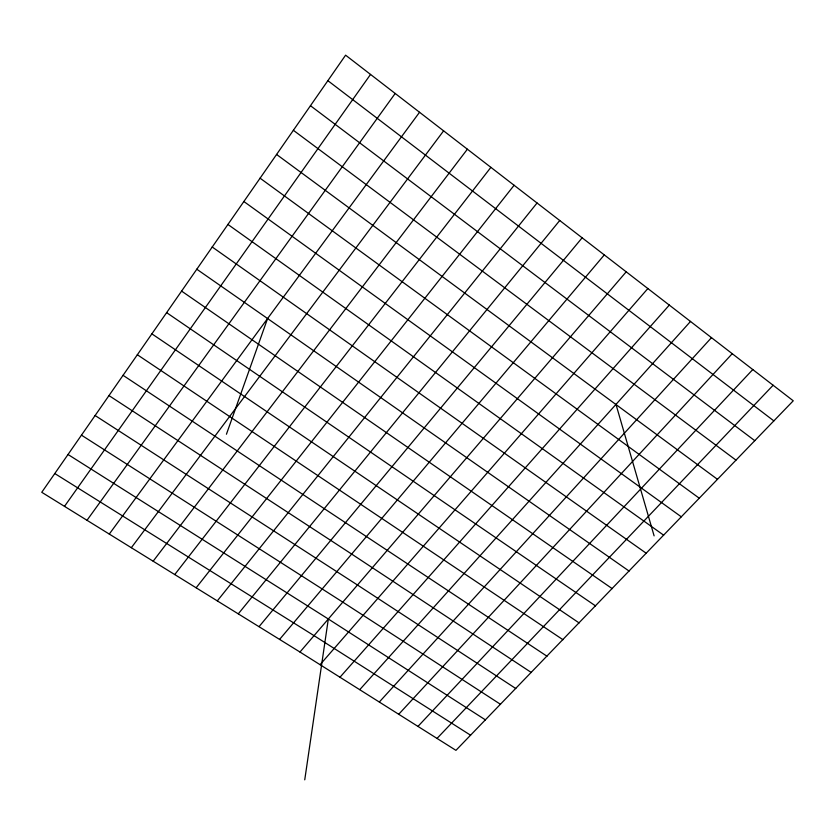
<?xml version="1.0" encoding="UTF-8"?>
<svg xmlns="http://www.w3.org/2000/svg" width="835" height="835" viewBox="0 0 835 835"><rect width="100%" height="100%" fill="white"/><g stroke="black" fill="none" stroke-linecap="round" stroke-linejoin="round"><path stroke-width="1.25" d="M304.744 779.827L328.322 619.006L626.26 271.761M226.431 434.231L267.576 318.542L419.535 112.276M64.493 506.365L370.531 74.44M86.997 520.288L299.974 652.031L455.941 750.341L793.25 400.8L345.596 55.173L41.75 492.285L86.997 520.288L395.185 93.468M109.281 534.066L267.576 318.542L629.099 571.077M131.335 547.697L443.604 130.855M153.17 561.183L467.381 149.215M174.776 574.522L490.886 167.344M196.183 587.736L514.11 185.266M217.361 600.814L537.062 202.978M559.753 220.471L238.33 613.767M582.172 237.766L259.08 626.615M279.631 639.359L604.342 254.852M485.448 719.885L328.322 619.006L299.974 652.031M647.929 288.472L320.108 664.629M669.357 305.015L340.054 677.143M690.555 321.381L359.812 689.595M711.535 337.59L379.382 701.943M732.285 353.633L398.775 714.207M752.815 369.519L418.001 726.356M773.137 385.238L437.049 738.401M54.776 473.529L314.043 635.644L470.585 735.217M68.011 454.49L328.322 619.006M81.444 435.15L342.799 602.139L500.52 704.322M95.086 415.506L357.505 585.032L515.8 688.531M108.936 395.56L351.681 554.075L531.3 672.499M123.016 375.301L547.019 656.237M137.305 354.718L562.967 639.714M151.824 333.823L579.146 622.952M166.562 312.603L595.564 605.918M181.539 291.06L612.212 588.633M196.736 269.183L267.576 318.542M212.173 246.972L646.248 553.261M227.861 224.417L663.648 535.172M243.82 201.485L681.308 516.823M260.04 178.158L699.239 498.192M276.542 154.433L717.453 479.3M293.346 130.281L735.959 460.116M754.746 440.65L310.443 105.701M327.863 80.671L773.847 420.882M615.969 404.338L654.108 535.872"/></g></svg>
